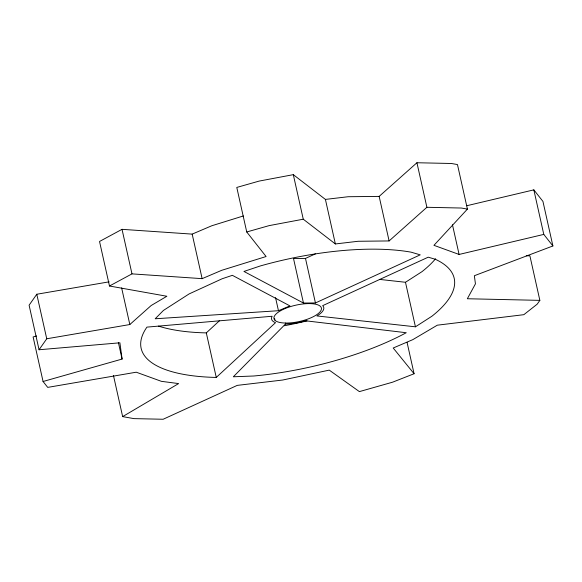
<?xml version="1.0" encoding="UTF-8"?>
<svg xmlns="http://www.w3.org/2000/svg" width="582" height="582" viewBox="0 0 582 582"><rect width="100%" height="100%" fill="white"/><g stroke="black" fill="none" stroke-linecap="round" stroke-linejoin="round"><path stroke-width="0.87" d="M109.147 281.834L36.782 294.245L29.1 305.208L39.059 349.753L119.899 342.805L122.089 359.065L43.068 381.494L33.109 336.949L36.586 335.967M39.059 349.753L46.742 338.782L129.83 324.538L151.189 305.506L166.867 296.26L109.481 286.009L99.529 241.472L122.024 229.33L192.176 234.117L211.775 225.765L243.341 215.958M526.274 255.738L529.896 255.818L539.856 300.363L537.186 304.168L523.836 314.68L437.315 325.185L412.805 339.648L393.206 348L414.078 373.746L392.559 382.199L359.392 391.613L329.245 370.123L282.721 380.024L237.223 385.386L163.149 419.258L133.947 418.625L122.649 416.61L113.475 375.557M109.481 286.009L131.983 273.875L202.136 278.654L221.727 270.303L266.098 256.531L246.739 231.978L236.787 187.433L259.165 181.082L293.306 174.658L325.411 199.408L348.16 196.731L379.151 196.396L416.93 162.742L451.436 163.491L457.467 164.568L467.419 209.105L433.939 245.328L459.096 254.45L543.792 234.408L552.9 245.96L474.345 275.723L475.443 283.856L467.346 298.748L539.856 300.363M158.566 326.109A160.392 55.123 -12.6 0 0 206.304 332.889L219.625 320.587M216.264 377.434L275.533 322.668A26.728 9.188 -12.6 0 1 272.15 316.252L146.94 327.12A160.392 55.123 -12.6 0 0 216.264 377.434L206.304 332.889M293.306 174.658L303.266 219.203L335.37 243.953L358.119 241.275L389.111 240.941L426.89 207.287L461.395 208.036L467.419 209.105M379.493 279.404L405.479 282.27L421.943 271.685A160.392 55.123 -12.6 0 0 435.532 258.786M415.439 326.815L431.902 316.23A160.392 55.123 -12.6 0 0 435.292 259.259L428.214 257.186L322.661 305.652A26.728 9.188 -12.6 0 1 316.877 315.939L415.439 326.815L405.479 282.27M122.649 416.61L178.623 383.582L161.396 381.334L136.246 372.204L47.709 387.386L43.068 381.494M278.465 310.715L289.923 305.885L232.371 275.33L222.128 278.771L189.085 293.939L163.44 310.432L155.19 318.776L278.465 310.715L275.533 297.62M303.455 303.04L243.945 271.445L260.321 265.952A160.392 55.123 -12.6 0 1 411.045 252.159L420.226 254.851L315.437 302.96L303.455 303.04L293.503 258.495L305.485 258.415L315.386 253.868M246.739 231.978L269.124 225.627L303.266 219.203M466.786 205.73L533.84 189.863L542.941 201.416L552.9 245.96M533.84 189.863L543.792 234.408M452.461 224.754L459.096 254.45M416.93 162.742L426.89 207.287M379.151 196.396L389.111 240.941M407.051 342.303L414.078 373.746M325.411 199.408L335.37 243.953M305.485 258.415L315.437 302.96M274.558 318.303L274.951 320.049M192.176 234.117L202.136 278.654M122.024 229.33L131.983 273.875M121.623 287.857L129.83 324.538M118.379 342.471L122.089 359.065M36.782 294.245L46.742 338.782M307.027 320.886A160.392 55.123 -12.6 0 1 284.329 325.753M285.478 324.021L233.331 376.78L253.774 376.001A160.392 55.123 -12.6 0 0 406.258 332.722L305.419 320.777A26.728 9.188 -12.6 0 1 285.478 324.021M285.333 323.039A24.299 8.352 -12.6 0 0 321.453 308.853A24.299 8.352 -12.6 0 0 286.228 308.089A24.299 8.352 -12.6 0 0 285.333 323.039"/></g></svg>
